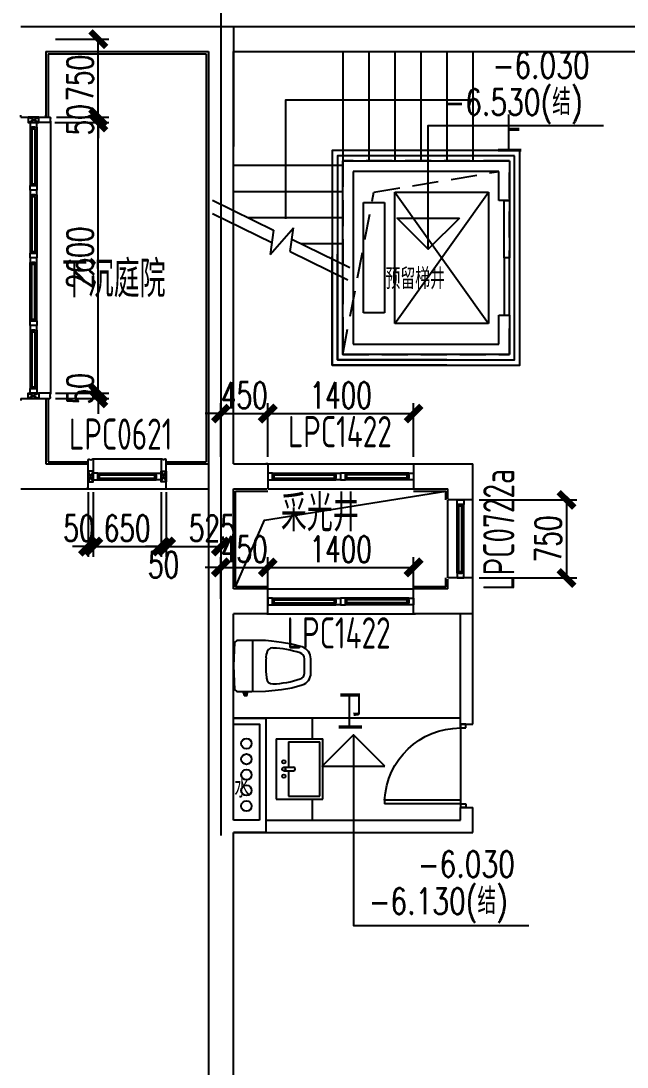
# Model space of a CAD drawing. Extents: x 296441 to 853063, y 459050 to 1117990.
# Drawn here: x 825303 to 831123, y 875658 to 885706 of the extents above; entities that cross this region are included whole.
import ezdxf

# ---------------------------------------------------------------- set-up
doc = ezdxf.new("R2010")
doc.units = 0
doc.header["$LTSCALE"] = 1000
for name, pattern in [('20-GRID$0$CENTER2', [28.575, 19.05, -3.175, 3.175, -3.175]), ('E-TEXT-BS01-MI-20$0$HIDDEN', [0.375, 0.25, -0.125]), ('E1-BS01-20$0$HIDDEN', [0.375, 0.25, -0.125])]:
    doc.linetypes.add(name, pattern=pattern)
for name, color, linetype in [('20-GRID$0$G-GRID', 8, '20-GRID$0$CENTER2'), ('20-PLAN-BS01-P$0$G-XREF', 2, 'Continuous'), ('DZ-PLAN-MAIN-FL01$0$A-WIND-IDEN', 33, 'Continuous'), ('E-TEXT-BS01-MI-20$0$A-ANNO-LEVL', 3, 'Continuous'), ('E-TEXT-BS01-MI-20$0$A-ANNO-LEVL-TEXT', 255, 'Continuous'), ('E-TEXT-BS01-MI-20$0$A-HOLE', 211, 'Continuous'), ('E-TEXT-BS01-MI-20$0$A-ROOM-IDEN', 4, 'Continuous'), ('E1-BS01-20$0$A-ANNO-ARRW', 2, 'Continuous'), ('E1-BS01-20$0$A-ANNO-SYMB', 6, 'Continuous'), ('E1-BS01-20$0$A-HOLE', 211, 'Continuous'), ('E1-BS01-20$0$A-HRAL', 5, 'Continuous'), ('E1-BS01-20$0$A-OVLK', 140, 'Continuous'), ('E1-BS01-20$0$A-SECT-WIND', 155, 'Continuous'), ('E1-BS01-20$0$A-SECT-WOOD', 17, 'Continuous'), ('E1-BS01-20$0$A-STRS', 4, 'Continuous'), ('E1-BS01-20$0$A-WALL', 1, 'Continuous'), ('E1-BS01-20$0$A-WALL-FNSH', 6, 'Continuous'), ('E1-BS01-20$0$G-XREF', 2, 'Continuous'), ('E2-E3-FL03$0$E1-FL03$0$A-OVLK', 140, 'Continuous'), ('E2-E3-FL03$0$E1-FL03$0$A-SECT-WIND', 155, 'Continuous'), ('E2-E3-FL03$0$E1-FL03$0$A-SECT-WOOD', 17, 'Continuous'), ('E2-E3-FL03$0$E1-FL03$0$G-XREF', 2, 'Continuous'), ('G-XREF', 2, 'Continuous'), ('menchuangtao1$0$A-DETL-STONE', 42, 'Continuous'), ('menchuangtao1$0$A-WALL', 1, 'Continuous'), ('menchuangtao1$0$A_CUR_FRAME', 112, 'Continuous'), ('WALL-TYPE-D-2$0$A-ELEV-MEDM-HEVY', 2, 'Continuous'), ('ZT0_默认图层-----PM、LM、DY、JD', 7, 'Continuous'), ('ZT1_Dim---标注---PM、LM、DY、JD', 252, 'Continuous')]:
    doc.layers.add(name, color=color, linetype=linetype)
doc.layers.add('E1-BS01-20$0$A-ANNO-NPLT', color=215, linetype='Continuous', plot=False)
doc.layers.add('E1-BS01-20$0$ENTR-DETL-P$0$A-ANNO-NPLT', color=215, linetype='Continuous', plot=False)
doc.styles.add('E-TEXT-BS01-MI-20$0$GOA_01_thin_0.75', font='romans.shx', dxfattribs={"width": 0.75, "bigfont": 'hzdx.shx'})
doc.styles.get("Standard").update_dxf_attribs({"font": 'gbenor.shx', "bigfont": 'gbcbig.shx'})
doc.styles.add('ZT-DIMSTYLE', font='ROMANS.shx', dxfattribs={"width": 0.7, "bigfont": 'CHINESE.shx'})
doc.dimstyles.new('ZT-DIM100', dxfattribs={"dimscale": 100, "dimtxt": 2.5, "dimasz": 1.5, "dimexe": 1, "dimexo": 1, "dimgap": 0.5, "dimtad": 1, "dimdec": 0, "dimdsep": 46, "dimtxsty": 'ZT-DIMSTYLE', "dimblk": 'ARCHTICK', "dimcen": 2.5, "dimclrd": 175, "dimclre": 175, "dimclrt": 7, "dimazin": 2, "dimtfac": 1, "dimtix": 1, "dimtmove": 2, "dimatfit": 3, "dimfxl": 0, "dimarcsym": 0})

# ---------------------------------------------------------------- blocks, each defined once
blk = doc.blocks.new('E-TEXT-BS01-MI-20')
at = {"layer": 'E-TEXT-BS01-MI-20$0$A-ANNO-LEVL'}
for points in [[(-7609, 9682), (-7609, 10870), (-5927, 10870)], [(-8327, 5018), (-8327, 3187), (-6644, 3187)]]:
    blk.add_lwpolyline(points, dxfattribs=at)
for points in [[(-7309, 9982), (-7609, 9682), (-7909, 9982), (-7309, 9982)], [(-8027, 4718), (-8327, 5018), (-8627, 4718), (-8027, 4718)]]:
    blk.add_lwpolyline(points, close=True, dxfattribs=at)
at = {"layer": 'E-TEXT-BS01-MI-20$0$A-ANNO-LEVL-TEXT', "style": 'E-TEXT-BS01-MI-20$0$GOA_01_thin_0.75', "width": 0.75}
for s, p in [('-6.030', (-6991, 11325)), ('-6.530(结)', (-7463, 10970)), ('-6.030', (-7709, 3651)), ('-6.130(结)', (-8181, 3296))]:
    blk.add_text(s, height=250, dxfattribs=at).set_placement(p)
at = {"layer": 'E-TEXT-BS01-MI-20$0$A-HOLE', "linetype": 'E-TEXT-BS01-MI-20$0$HIDDEN', "style": 'E-TEXT-BS01-MI-20$0$GOA_01_thin_0.75', "width": 0.75}
for s, p in [('预留梯井', (-8019, 9299)), ('水', (-9470, 4416))]:
    blk.add_text(s, height=200, dxfattribs=at).set_placement(p)
at = {"layer": 'E-TEXT-BS01-MI-20$0$A-ROOM-IDEN', "style": 'E-TEXT-BS01-MI-20$0$GOA_01_thin_0.75', "width": 0.75}
for s, p in [('上', (-6953, 10598)), ('下沉庭院', (-1528, 9221)), ('采光井', (-9024, 6973)), ('卫', (-8481, 5062))]:
    blk.add_text(s, height=350, dxfattribs=at).set_placement(p)
blk = doc.blocks.new('*U1568')
at = {"layer": 'E1-BS01-20$0$A-SECT-WIND'}
for p, q in [((45, 32.5), (605, 32.5)), ((60, 15), (590, 15)), ((45, -32.5), (605, -32.5)), ((60, -15), (590, -15))]:
    blk.add_line(p, q, dxfattribs=at)
at = {"layer": 'E1-BS01-20$0$A-SECT-WOOD'}
for points in [[(0, 32.5), (45, 32.5), (45, -32.5), (0, -32.5)], [(60, 15), (60, -15), (45, -15), (45, 15)], [(590, 15), (590, -15), (605, -15), (605, 15)], [(650, 32.5), (605, 32.5), (605, -32.5), (650, -32.5)]]:
    blk.add_lwpolyline(points, close=True, dxfattribs=at)
blk = doc.blocks.new('menchuangtao1')
at = {"layer": 'menchuangtao1$0$A-DETL-STONE'}
blk.add_lwpolyline([(-10, -52), (-10, -159, -0.471625), (-15, -162, -0.528396), (-19, -165, 0.241692), (-51, -165, -0.528396), (-55, -162, -0.471625), (-60, -159), (-60, -52)], format="xyb", close=True, dxfattribs=at)
at = {"layer": 'menchuangtao1$0$A-WALL'}
for p, q in [((-10, 120), (-10, -120)), ((-10, 120), (10, 120)), ((-10, -120), (10, -120))]:
    blk.add_line(p, q, dxfattribs=at)
at = {"layer": 'menchuangtao1$0$A_CUR_FRAME'}
for p, q in [((-60, -52), (-10, 52)), ((-60, 52), (-10, -52))]:
    blk.add_line(p, q, dxfattribs=at)
blk.add_lwpolyline([(-10, -52), (-10, 52), (-60, 52), (-60, -52)], close=True, dxfattribs=at)
blk = doc.blocks.new('E1-BS01-20$0$321')
for p, q in [((-264, -97), (-245, -97)), ((-264, -97), (-264, -137)), ((-285, -102), (-285, -132)), ((-285, -102), (-264, -102)), ((-285, -132), (-264, -132)), ((-264, -137), (-245, -137)), ((-244, -188), (244, -188)), ((-77, -314), (-117, -317)), ((77, -314), (117, -317)), ((-68, -683), (68, -683))]:
    blk.add_line(p, q)
blk.add_lwpolyline([(226, -12), (0, 0), (-226, -12), (-245, -32), (-245, -178), (-243, -308), (-226, -461), (-209, -562), (-182, -661, 0.35122), (-68, -743), (68, -743, 0.322645), (182, -661), (209, -562), (226, -461), (238, -366), (243, -308), (244, -249), (244, -32)], format="xyb", close=True)
for centre, radius, start, end in [((-113, -377), 60, 94.4412, 182.1331), ((767, -344), 940, 182.1331, 198.4718), ((0, -1311), 1000, 85.5588, 94.4412), ((113, -377), 60, 357.8669, 85.5588), ((-767, -344), 940, 341.5282, 357.8669), ((-68, -623), 60, 198.4718, 270), ((68, -623), 60, 270, 341.5282)]:
    blk.add_arc(centre, radius, start, end)
blk = doc.blocks.new('E1-BS01-20$0$M1')
for p, q in [((-153, 60), (-153, 880)), ((-153, 880), (-113, 880)), ((-113, 60), (-113, 880)), ((-933, 60), (-973, 60)), ((-973, 0), (-973, 60)), ((-933, 60), (-933, 0)), ((-153, 60), (-113, 60)), ((-113, 60), (-73, 60)), ((-113, 60), (-113, 0)), ((-73, 0), (-73, 60)), ((-933, 0), (-973, 0)), ((-113, 0), (-73, 0))]:
    blk.add_line(p, q)
blk.add_arc((-113, 60), 820, 92.796, 180)
blk = doc.blocks.new('E1-BS01-20$0$B1 PLAN 1$0$SDFGSDFGSD')
for p, q in [((63782, 91479), (63782, 91029)), ((64362, 91479), (63782, 91479)), ((64362, 91479), (64362, 91029)), ((63812, 91359), (63812, 91059)), ((64055, 91359), (63812, 91359)), ((64055, 91404), (64055, 91312)), ((64090, 91404), (64090, 91312)), ((64332, 91359), (64090, 91359)), ((64332, 91359), (64332, 91059)), ((63812, 91059), (64332, 91059)), ((63782, 91029), (64362, 91029))]:
    blk.add_line(p, q)
for centre in [(64004, 91404), (64072, 91404), (64141, 91404)]:
    blk.add_circle(centre, 17.1)
blk.add_arc((64072, 91312), 17.1, 180, 0)
blk = doc.blocks.new('*U428')
at = {"layer": 'E2-E3-FL03$0$E1-FL03$0$A-SECT-WIND'}
for p, q in [((45, 32.5), (655, 32.5)), ((60, 15), (640, 15)), ((45, -32.5), (655, -32.5)), ((60, -15), (640, -15))]:
    blk.add_line(p, q, dxfattribs=at)
at = {"layer": 'E2-E3-FL03$0$E1-FL03$0$A-SECT-WOOD'}
for points in [[(0, 32.5), (45, 32.5), (45, -32.5), (0, -32.5)], [(60, 15), (60, -15), (45, -15), (45, 15)], [(640, 15), (640, -15), (655, -15), (655, 15)], [(700, 32.5), (655, 32.5), (655, -32.5), (700, -32.5)]]:
    blk.add_lwpolyline(points, close=True, dxfattribs=at)
blk = doc.blocks.new('*U1722')
at = {"layer": 'E2-E3-FL03$0$E1-FL03$0$A-SECT-WIND'}
for p, q in [((45, 32), (705, 32)), ((60, 15), (690, 15)), ((45, -32), (705, -32)), ((60, -15), (690, -15))]:
    blk.add_line(p, q, dxfattribs=at)
at = {"layer": 'E2-E3-FL03$0$E1-FL03$0$A-SECT-WOOD'}
for points in [[(0, 32), (45, 32), (45, -32), (0, -32)], [(60, 15), (60, -15), (45, -15), (45, 15)], [(690, 15), (690, -15), (705, -15), (705, 15)], [(750, 32), (705, 32), (705, -32), (750, -32)]]:
    blk.add_lwpolyline(points, close=True, dxfattribs=at)
blk = doc.blocks.new('20200326104847', base_point=(641718, 881451, 0))
at = {"layer": 'E1-BS01-20$0$A-OVLK', "ltscale": 1000}
for p, q in [((639738, 881451, 0), (641158, 881451, 0)), ((639748, 881211, 0), (641168, 881211, 0)), ((641718, 880346, 0), (641718, 881116, 0)), ((639748, 880251, 0), (641148, 880251, 0)), ((639738, 880011, 0), (641158, 880011, 0))]:
    blk.add_line(p, q, dxfattribs=at)
at = {"layer": 'E2-E3-FL03$0$E1-FL03$0$A-OVLK', "ltscale": 1000}
blk.add_line((641478, 880356, 0), (641478, 881106, 0), dxfattribs=at)
at = {"layer": 'menchuangtao1$0$A-WALL', "ltscale": 1000}
for p, q in [((639748, 881451, 0), (639728, 881451, 0)), ((639748, 881451, 0), (639748, 881211, 0)), ((641148, 881451, 0), (641148, 881211, 0)), ((641148, 881451, 0), (641168, 881451, 0)), ((641718, 881106, 0), (641478, 881106, 0)), ((641718, 880356, 0), (641478, 880356, 0)), ((639748, 880251, 0), (639728, 880251, 0)), ((639748, 880011, 0), (639748, 880251, 0)), ((641148, 880011, 0), (641148, 880251, 0)), ((639748, 880011, 0), (639728, 880011, 0)), ((641148, 880011, 0), (641168, 880011, 0))]:
    blk.add_line(p, q, dxfattribs=at)
at = {"layer": 'E2-E3-FL03$0$E1-FL03$0$G-XREF', "ltscale": 1000, "extrusion": (0, 0, -1), "zscale": -1}
for name, p, rotation in [('*U428', (-639748, 881331, 0), 180), ('*U1722', (-641598, 880356, 0), 90), ('*U428', (-639748, 880131, 0), 180)]:
    blk.add_blockref(name, p, dxfattribs=dict(at, rotation=rotation))
at = {"layer": 'E2-E3-FL03$0$E1-FL03$0$G-XREF', "ltscale": 1000, "extrusion": (0, 0, -1), "xscale": -1, "zscale": -1, "rotation": 180}
for p in [(-641148, 881331, 0), (-641148, 880131, 0)]:
    blk.add_blockref('*U428', p, dxfattribs=at)
blk = doc.blocks.new('YQ121111477')
at = {"layer": '20-GRID$0$G-GRID'}
blk.add_line((59100, 31320.2), (59100, 1220.2), dxfattribs=at)
at = {"layer": 'E1-BS01-20$0$A-ANNO-ARRW', "elevation": 0}
blk.add_lwpolyline([(61520, 19335.2), (59720, 19335.2), (59720, 18195.2)], dxfattribs=at)
blk.add_lwpolyline([(59720, 18910.2, 0, 0, 0), (59720, 18495.2, 80, 0, 0), (59720, 18195.2, 0, 0, 0)], format="xyseb", dxfattribs=at)
at = {"layer": 'E1-BS01-20$0$A-ANNO-NPLT'}
for p, q in [((61400, 13340.2, 0), (61400, 14400.2, 0)), ((61520, 13340.2, 0), (61520, 14400.2, 0)), ((61400, 13400.2, 0), (59220, 13400.2, 0)), ((59980, 13200.2, 0), (59980, 13400.2, 0)), ((61400, 13340.2, 0), (61520, 13340.2, 0)), ((61400, 13340.2, 0), (61400, 12540.2, 0)), ((59980, 12420.2, 0), (59980, 12620.2, 0)), ((61400, 12540.2, 0), (61520, 12540.2, 0)), ((61400, 12420.2, 0), (61400, 12540.2, 0)), ((61520, 12300.2, 0), (61520, 12540.2, 0)), ((59530, 12420.2, 0), (61400, 12420.2, 0)), ((59220, 12300.2, 0), (61520, 12300.2, 0))]:
    blk.add_line(p, q, dxfattribs=at)
at = {"layer": 'E1-BS01-20$0$A-ANNO-SYMB'}
for p, q in [((59018.2, 18373.7, 0), (59606.6, 18085.2, 0)), ((59018.2, 18245.8, 0), (59589, 17966, 0)), ((59572.1, 17851.8, 0), (59797.9, 18108.5, 0)), ((59764.1, 17880.1, 0), (59797.9, 18108.5, 0)), ((59606.6, 18085.2, 0), (59572.1, 17851.8, 0)), ((59781.7, 17999.3, 0), (60338, 17726.6, 0)), ((59764.1, 17880.1, 0), (60320.4, 17607.4, 0))]:
    blk.add_line(p, q, dxfattribs=at)
at = {"layer": 'E1-BS01-20$0$A-HOLE', "linetype": 'E1-BS01-20$0$HIDDEN', "elevation": 0}
blk.add_lwpolyline([(61870, 18750.2), (60270, 18750.2), (60270, 16890.2), (61870, 16890.2)], close=True, dxfattribs=at)
blk.add_lwpolyline([(60270, 16890.2), (60570, 18450.2), (61770, 18650.2)], dxfattribs=at)
at = {"layer": 'E1-BS01-20$0$A-HOLE', "elevation": 0}
blk.add_lwpolyline([(59240, 14660.2), (59520, 15300.2), (61260, 15580.2)], dxfattribs=at)
at = {"layer": 'E1-BS01-20$0$A-HRAL', "elevation": 0}
for points in [[(61970, 18850.2), (60170, 18850.2), (60170, 16790.2), (61970, 16790.2)], [(61920, 18800.2), (60220, 18800.2), (60220, 16840.2), (61920, 16840.2)]]:
    blk.add_lwpolyline(points, close=True, dxfattribs=at)
for points in [[(61270, 16790.2), (60170, 16790.2), (60170, 17831.4)], [(61270, 16840.2), (60220, 16840.2), (60220, 17855.9)]]:
    blk.add_lwpolyline(points, dxfattribs=at)
at = {"layer": 'E1-BS01-20$0$A-OVLK'}
for p, q in [((57465, 19128.3, 0), (57465, 16512.3, 0)), ((58533.1, 15885.2, 0), (57866.9, 15885.2, 0)), ((57815, 15600.2, 0), (58585, 15600.2, 0))]:
    blk.add_line(p, q, dxfattribs=at)
at = {"layer": 'E1-BS01-20$0$A-OVLK', "linetype": 'E1-BS01-20$0$HIDDEN', "ltscale": 10}
for p, q in [((60770, 17190.2, 0), (61670, 18450.2, 0)), ((60770, 18450.2, 0), (61670, 17190.2, 0))]:
    blk.add_line(p, q, dxfattribs=at)
at = {"layer": 'E1-BS01-20$0$A-OVLK', "linetype": 'E1-BS01-20$0$HIDDEN', "ltscale": 10, "elevation": 0}
blk.add_lwpolyline([(61770, 17270.2), (61870, 17270.2), (61870, 16890.2), (60270, 16890.2), (60270, 18750.2), (61870, 18750.2), (61870, 18370.2), (61770, 18370.2), (61770, 18650.2), (60370, 18650.2), (60370, 16990.2), (61770, 16990.2), (61770, 17270.2)], dxfattribs=at)
for points in [[(61670, 17190.2), (60770, 17190.2), (60770, 18450.2), (61670, 18450.2)], [(60670, 17290.2), (60470, 17290.2), (60470, 18350.2), (60670, 18350.2)], [(61820, 18370.2), (61870, 18370.2), (61870, 17820.2), (61820, 17820.2)], [(61820, 17270.2), (61870, 17270.2), (61870, 17820.2), (61820, 17820.2)]]:
    blk.add_lwpolyline(points, close=True, dxfattribs=at)
at = {"layer": 'E1-BS01-20$0$A-STRS', "ltscale": 0.1}
for p, q in [((60270, 19800.2, 0), (60270, 18750.2, 0)), ((60520, 19800.2, 0), (60520, 18750.2, 0)), ((60770, 19800.2, 0), (60770, 18750.2, 0)), ((61020, 19800.2, 0), (61020, 18750.2, 0)), ((61270, 19800.2, 0), (61270, 18750.2, 0)), ((61520, 19800.2, 0), (61520, 18750.2, 0)), ((60270, 18705.2, 0), (59220, 18705.2, 0)), ((60270, 18455.2, 0), (59220, 18455.2, 0)), ((60270, 18205.2, 0), (59361.9, 18205.2, 0)), ((60270, 17955.2, 0), (59871.8, 17955.2, 0))]:
    blk.add_line(p, q, dxfattribs=at)
at = {"layer": 'E1-BS01-20$0$A-STRS', "ltscale": 0.1, "elevation": 0}
blk.add_lwpolyline([(61270, 16890.2), (60270, 16890.2), (60270, 17880.4)], dxfattribs=at)
at = {"layer": 'E1-BS01-20$0$A-WALL'}
for p, q in [((57180, 20040.2, 0), (59220, 20040.2, 0)), ((59220, 20040.2, 0), (59220, 18890.2, 0)), ((59220, 20040.2, 0), (65380, 20040.2, 0)), ((57420, 19800.2, 0), (58980, 19800.2, 0)), ((57420, 19800.2, 0), (57420, 19180.2, 0)), ((58980, 19800.2, 0), (58980, 15840.2, 0)), ((59220, 19800.2, 0), (65380, 19800.2, 0)), ((59220, 15840.2, 0), (59220, 19800.2, 0)), ((57420, 16460.2, 0), (57420, 15840.2, 0)), ((57420, 15840.2, 0), (57815, 15840.2, 0)), ((58585, 15840.2, 0), (58980, 15840.2, 0)), ((58980, 15840.2, 0), (58980, 4740.2, 0)), ((59220, 15840.2, 0), (59540, 15840.2, 0)), ((60960, 15840.2, 0), (61520, 15840.2, 0)), ((61520, 15505.2, 0), (61520, 15840.2, 0)), ((57180, 15600.2, 0), (57815, 15600.2, 0)), ((58585, 15600.2, 0), (58980, 15600.2, 0)), ((59220, 14640.2, 0), (59220, 15600.2, 0)), ((59220, 15600.2, 0), (59540, 15600.2, 0)), ((60960, 15600.2, 0), (61280, 15600.2, 0)), ((61280, 15505.2, 0), (61280, 15600.2, 0)), ((61280, 14640.2, 0), (61280, 14735.2, 0)), ((61520, 14400.2, 0), (61520, 14735.2, 0)), ((59540, 14640.2, 0), (59220, 14640.2, 0)), ((61280, 14640.2, 0), (60960, 14640.2, 0)), ((59220, 12420.2, 0), (59220, 14400.2, 0)), ((59540, 14400.2, 0), (59220, 14400.2, 0)), ((61520, 14400.2, 0), (60960, 14400.2, 0)), ((59470, 12420.2, 0), (59220, 12420.2, 0)), ((59220, 4740.2, 0), (59220, 12300.2, 0))]:
    blk.add_line(p, q, dxfattribs=at)
at = {"layer": 'E1-BS01-20$0$A-WALL', "elevation": 0}
for points in [[(59220, 13400.2), (59530, 13400.2), (59530, 12300.2), (59220, 12300.2)], [(59220, 13340.2), (59470, 13340.2), (59470, 12420.2)]]:
    blk.add_lwpolyline(points, dxfattribs=at)
at = {"layer": 'E1-BS01-20$0$A-WALL-FNSH'}
for p, q in [((57440, 19780.2, 0), (58960, 19780.2, 0)), ((57440, 19780.2, 0), (57440, 19170.2, 0)), ((58960, 19780.2, 0), (58960, 15860.2, 0)), ((57440, 16470.2, 0), (57440, 15860.2, 0)), ((57440, 15860.2, 0), (57825, 15860.2, 0)), ((58575, 15860.2, 0), (58960, 15860.2, 0)), ((59240, 14660.2, 0), (59240, 15580.2, 0)), ((59240, 15580.2, 0), (59550, 15580.2, 0)), ((60950, 15580.2, 0), (61260, 15580.2, 0)), ((61260, 15495.2, 0), (61260, 15580.2, 0)), ((61260, 14660.2, 0), (61260, 14745.2, 0)), ((59550, 14660.2, 0), (59240, 14660.2, 0)), ((61260, 14660.2, 0), (60950, 14660.2, 0))]:
    blk.add_line(p, q, dxfattribs=at)
at = {"layer": 'E1-BS01-20$0$ENTR-DETL-P$0$A-ANNO-NPLT'}
for centre in [(59345, 13154.9, 0), (59345, 13004.9, 0), (59345, 12854.9, 0), (59345, 12704.9, 0), (59345, 12554.9, 0)]:
    blk.add_circle(centre, 50, dxfattribs=at)
for p, xscale, rotation in [((57300, 19120.2, 0), -1.000000000000002, 90), ((57300, 18470.2, 0), -1.000000000000002, 90), ((57300, 17170.2, 0), -1.000000000000002, 90), ((57875, 15720.2, 0), -1, 180)]:
    blk.add_blockref('*U1568', p, dxfattribs=dict(xscale=xscale, rotation=rotation))
at = {"rotation": 90}
blk.add_blockref('*U1568', (57300, 17170.2, 0), dxfattribs=at)
at = {"layer": '20-PLAN-BS01-P$0$G-XREF'}
for p in [(59100, 8220.2, 0), (68700, 8220.2, 0)]:
    blk.add_blockref('E-TEXT-BS01-MI-20', p, dxfattribs=at)
at = {"layer": 'E1-BS01-20$0$A-ANNO-NPLT', "extrusion": (0, 0, -1), "xscale": -1, "zscale": -1, "rotation": 270}
blk.add_blockref('E1-BS01-20$0$321', (-59220, 13900.2, 0), dxfattribs=at)
at = {"layer": 'E1-BS01-20$0$A-ANNO-NPLT', "xscale": -0.8888888889923714, "yscale": 0.8888888889923714, "zscale": 0.8888888889923692, "rotation": 90}
blk.add_blockref('E1-BS01-20$0$M1', (61453.3, 12475.1, 0), dxfattribs=at)
at = {"layer": 'E1-BS01-20$0$A-ANNO-NPLT', "rotation": 90}
blk.add_blockref('E1-BS01-20$0$B1 PLAN 1$0$SDFGSDFGSD', (151108.7, -51162.2, 0), dxfattribs=at)
at = {"layer": 'E1-BS01-20$0$G-XREF'}
for p, rotation in [((57300, 19180.2, 0), 90), ((57815, 15720.2, 0), 180)]:
    blk.add_blockref('menchuangtao1', p, dxfattribs=dict(at, rotation=rotation))
for p, xscale, rotation in [((57300, 16460.2, 0), -1.000000000000002, 90), ((58585, 15720.2, 0), -1, 180)]:
    blk.add_blockref('menchuangtao1', p, dxfattribs=dict(at, xscale=xscale, rotation=rotation))
at = {"layer": 'WALL-TYPE-D-2$0$A-ELEV-MEDM-HEVY', "ltscale": 1000}
blk.add_blockref('20200326104847', (61520, 15840.2, 0), dxfattribs=at)
blk = doc.blocks.new('_ArchTick')
at = {"color": 0, "linetype": 'ByBlock', "const_width": 0.4}
blk.add_lwpolyline([(-0.5, -0.5), (0.5, 0.5)], dxfattribs=at)
blk = doc.blocks.new('*D1732')
at = {"layer": 'Defpoints', "color": 0, "ltscale": 1000, "transparency": 16777216}
for p in [(29413, 4200, 0), (29923, 4200), (29420, 3450)]:
    blk.add_point(p, dxfattribs=at)
at = {"layer": 'ZT1_Dim---标注---PM、LM、DY、JD', "color": 175, "linetype": 'ByBlock', "lineweight": -2, "ltscale": 1000, "transparency": 16777216}
for p, q in [((29513, 4200), (30023, 4200)), ((29923, 3450), (29923, 4200)), ((29520, 3450), (30023, 3450))]:
    blk.add_line(p, q, dxfattribs=at)
at = {"layer": 'ZT1_Dim---标注---PM、LM、DY、JD', "color": 175, "lineweight": -2, "ltscale": 1000, "transparency": 16777216, "xscale": 150, "yscale": 150, "zscale": 150}
for p, rotation in [((29923, 4200), 90), ((29923, 3450), 270)]:
    blk.add_blockref('_ArchTick', p, dxfattribs=dict(at, rotation=rotation))
at = {"layer": 'ZT1_Dim---标注---PM、LM、DY、JD', "color": 7, "ltscale": 1000, "transparency": 16777216, "insert": (29748, 3825), "char_height": 250, "attachment_point": 5, "rotation": 90, "style": 'ZT-DIMSTYLE'}
blk.add_mtext('750', dxfattribs=at)
blk = doc.blocks.new('*D1733')
at = {"layer": 'Defpoints', "color": 0, "ltscale": 1000, "transparency": 16777216}
for p in [(29406, 3400), (29923, 3400), (29413, 800)]:
    blk.add_point(p, dxfattribs=at)
at = {"layer": 'ZT1_Dim---标注---PM、LM、DY、JD', "color": 175, "linetype": 'ByBlock', "lineweight": -2, "ltscale": 1000, "transparency": 16777216}
for p, q in [((29506, 3400), (30023, 3400)), ((29923, 800), (29923, 3400)), ((29513, 800), (30023, 800))]:
    blk.add_line(p, q, dxfattribs=at)
at = {"layer": 'ZT1_Dim---标注---PM、LM、DY、JD', "color": 175, "lineweight": -2, "ltscale": 1000, "transparency": 16777216, "xscale": 150, "yscale": 150, "zscale": 150}
for p, rotation in [((29923, 3400), 90), ((29923, 800), 270)]:
    blk.add_blockref('_ArchTick', p, dxfattribs=dict(at, rotation=rotation))
at = {"layer": 'ZT1_Dim---标注---PM、LM、DY、JD', "color": 7, "ltscale": 1000, "transparency": 16777216, "insert": (29748, 2100), "char_height": 250, "attachment_point": 5, "rotation": 90, "style": 'ZT-DIMSTYLE'}
blk.add_mtext('2600', dxfattribs=at)
blk = doc.blocks.new('*D1734')
at = {"layer": 'Defpoints', "color": 0, "ltscale": 1000, "transparency": 16777216}
for p in [(29413, 800), (29413, 750), (29923, 800)]:
    blk.add_point(p, dxfattribs=at)
at = {"layer": 'ZT1_Dim---标注---PM、LM、DY、JD', "color": 175, "linetype": 'ByBlock', "lineweight": -2, "ltscale": 1000, "transparency": 16777216}
for p, q in [((29923, 800), (29923, 950)), ((29513, 800), (30023, 800)), ((29513, 750), (30023, 750)), ((29923, 750), (29923, 800)), ((29923, 750), (29923, 600))]:
    blk.add_line(p, q, dxfattribs=at)
at = {"layer": 'ZT1_Dim---标注---PM、LM、DY、JD', "color": 175, "lineweight": -2, "ltscale": 1000, "transparency": 16777216, "xscale": 150, "yscale": 150, "zscale": 150}
for p, rotation in [((29923, 800), 270), ((29923, 750), 90)]:
    blk.add_blockref('_ArchTick', p, dxfattribs=dict(at, rotation=rotation))
at = {"layer": 'ZT1_Dim---标注---PM、LM、DY、JD', "color": 7, "ltscale": 1000, "transparency": 16777216, "insert": (29748, 842), "char_height": 250, "attachment_point": 5, "rotation": 90, "style": 'ZT-DIMSTYLE'}
blk.add_mtext('50', dxfattribs=at)
blk = doc.blocks.new('*D1750')
at = {"layer": 'Defpoints', "color": 0, "ltscale": 1000, "transparency": 16777216}
for p in [(30575, -52), (31100, -52), (31100, -673)]:
    blk.add_point(p, dxfattribs=at)
at = {"layer": 'ZT1_Dim---标注---PM、LM、DY、JD', "color": 175, "linetype": 'ByBlock', "lineweight": -2, "ltscale": 1000, "transparency": 16777216}
for p, q in [((30575, -152), (30575, -773)), ((31100, -152), (31100, -773)), ((30575, -673), (31100, -673))]:
    blk.add_line(p, q, dxfattribs=at)
at = {"layer": 'ZT1_Dim---标注---PM、LM、DY、JD', "color": 175, "lineweight": -2, "ltscale": 1000, "transparency": 16777216, "xscale": 150, "yscale": 150, "zscale": 150, "rotation": 180}
blk.add_blockref('_ArchTick', (30575, -673), dxfattribs=at)
at = {"layer": 'ZT1_Dim---标注---PM、LM、DY、JD', "color": 175, "lineweight": -2, "ltscale": 1000, "transparency": 16777216, "xscale": 150, "yscale": 150, "zscale": 150}
blk.add_blockref('_ArchTick', (31100, -673), dxfattribs=at)
at = {"layer": 'ZT1_Dim---标注---PM、LM、DY、JD', "color": 7, "ltscale": 1000, "transparency": 16777216, "insert": (31017, -498), "char_height": 250, "attachment_point": 5, "style": 'ZT-DIMSTYLE'}
blk.add_mtext('525', dxfattribs=at)
blk = doc.blocks.new('*D1751')
at = {"layer": 'Defpoints', "color": 0, "ltscale": 1000, "transparency": 16777216}
for p in [(30525, -52), (30575, -52), (30575, -673)]:
    blk.add_point(p, dxfattribs=at)
at = {"layer": 'ZT1_Dim---标注---PM、LM、DY、JD', "color": 175, "linetype": 'ByBlock', "lineweight": -2, "ltscale": 1000, "transparency": 16777216}
for p, q in [((30525, -152), (30525, -773)), ((30575, -152), (30575, -773)), ((30525, -673), (30375, -673)), ((30525, -673), (30575, -673)), ((30575, -673), (30725, -673))]:
    blk.add_line(p, q, dxfattribs=at)
at = {"layer": 'ZT1_Dim---标注---PM、LM、DY、JD', "color": 175, "lineweight": -2, "ltscale": 1000, "transparency": 16777216, "xscale": 150, "yscale": 150, "zscale": 150}
blk.add_blockref('_ArchTick', (30525, -673), dxfattribs=at)
at = {"layer": 'ZT1_Dim---标注---PM、LM、DY、JD', "color": 175, "lineweight": -2, "ltscale": 1000, "transparency": 16777216, "xscale": 150, "yscale": 150, "zscale": 150, "rotation": 180}
blk.add_blockref('_ArchTick', (30575, -673), dxfattribs=at)
at = {"layer": 'ZT1_Dim---标注---PM、LM、DY、JD', "color": 7, "ltscale": 1000, "transparency": 16777216, "insert": (30550, -848), "char_height": 250, "attachment_point": 5, "style": 'ZT-DIMSTYLE'}
blk.add_mtext('50', dxfattribs=at)
blk = doc.blocks.new('*D1752')
at = {"layer": 'Defpoints', "color": 0, "ltscale": 1000, "transparency": 16777216}
for p in [(29875, -52, 0), (30525, -52), (30525, -673)]:
    blk.add_point(p, dxfattribs=at)
at = {"layer": 'ZT1_Dim---标注---PM、LM、DY、JD', "color": 175, "linetype": 'ByBlock', "lineweight": -2, "ltscale": 1000, "transparency": 16777216}
for p, q in [((29875, -152), (29875, -773)), ((30525, -152), (30525, -773)), ((29875, -673), (30525, -673))]:
    blk.add_line(p, q, dxfattribs=at)
at = {"layer": 'ZT1_Dim---标注---PM、LM、DY、JD', "color": 175, "lineweight": -2, "ltscale": 1000, "transparency": 16777216, "xscale": 150, "yscale": 150, "zscale": 150, "rotation": 180}
blk.add_blockref('_ArchTick', (29875, -673), dxfattribs=at)
at = {"layer": 'ZT1_Dim---标注---PM、LM、DY、JD', "color": 175, "lineweight": -2, "ltscale": 1000, "transparency": 16777216, "xscale": 150, "yscale": 150, "zscale": 150}
blk.add_blockref('_ArchTick', (30525, -673), dxfattribs=at)
at = {"layer": 'ZT1_Dim---标注---PM、LM、DY、JD', "color": 7, "ltscale": 1000, "transparency": 16777216, "insert": (30200, -498), "char_height": 250, "attachment_point": 5, "style": 'ZT-DIMSTYLE'}
blk.add_mtext('650', dxfattribs=at)
blk = doc.blocks.new('*D1753')
at = {"layer": 'Defpoints', "color": 0, "ltscale": 1000, "transparency": 16777216}
for p in [(29825, -52, 0), (29875, -52, 0), (29875, -673)]:
    blk.add_point(p, dxfattribs=at)
at = {"layer": 'ZT1_Dim---标注---PM、LM、DY、JD', "color": 175, "linetype": 'ByBlock', "lineweight": -2, "ltscale": 1000, "transparency": 16777216}
for p, q in [((29825, -152), (29825, -773)), ((29875, -152), (29875, -773)), ((29825, -673), (29675, -673)), ((29825, -673), (29875, -673)), ((29875, -673), (30025, -673))]:
    blk.add_line(p, q, dxfattribs=at)
at = {"layer": 'ZT1_Dim---标注---PM、LM、DY、JD', "color": 175, "lineweight": -2, "ltscale": 1000, "transparency": 16777216, "xscale": 150, "yscale": 150, "zscale": 150}
blk.add_blockref('_ArchTick', (29825, -673), dxfattribs=at)
at = {"layer": 'ZT1_Dim---标注---PM、LM、DY、JD', "color": 175, "lineweight": -2, "ltscale": 1000, "transparency": 16777216, "xscale": 150, "yscale": 150, "zscale": 150, "rotation": 180}
blk.add_blockref('_ArchTick', (29875, -673), dxfattribs=at)
at = {"layer": 'ZT1_Dim---标注---PM、LM、DY、JD', "color": 7, "ltscale": 1000, "transparency": 16777216, "insert": (29737, -498), "char_height": 250, "attachment_point": 5, "style": 'ZT-DIMSTYLE'}
blk.add_mtext('50', dxfattribs=at)
blk = doc.blocks.new('*D1764')
at = {"layer": 'Defpoints', "color": 0, "ltscale": 1000, "transparency": 16777216}
for p in [(29420, 3450), (29923, 3450), (29406, 3400)]:
    blk.add_point(p, dxfattribs=at)
at = {"layer": 'ZT1_Dim---标注---PM、LM、DY、JD', "color": 175, "linetype": 'ByBlock', "lineweight": -2, "ltscale": 1000, "transparency": 16777216}
for p, q in [((29923, 3450), (29923, 3600)), ((29520, 3450), (30023, 3450)), ((29923, 3400), (29923, 3450)), ((29506, 3400), (30023, 3400)), ((29923, 3400), (29923, 3250))]:
    blk.add_line(p, q, dxfattribs=at)
at = {"layer": 'ZT1_Dim---标注---PM、LM、DY、JD', "color": 175, "lineweight": -2, "ltscale": 1000, "transparency": 16777216, "xscale": 150, "yscale": 150, "zscale": 150}
for p, rotation in [((29923, 3450), 270), ((29923, 3400), 90)]:
    blk.add_blockref('_ArchTick', p, dxfattribs=dict(at, rotation=rotation))
at = {"layer": 'ZT1_Dim---标注---PM、LM、DY、JD', "color": 7, "ltscale": 1000, "transparency": 16777216, "insert": (29748, 3425), "char_height": 250, "attachment_point": 5, "rotation": 90, "style": 'ZT-DIMSTYLE'}
blk.add_mtext('50', dxfattribs=at)
blk = doc.blocks.new('*D1789')
at = {"layer": 'Defpoints', "color": 0, "ltscale": 1000, "transparency": 16777216}
for p in [(32950, 604), (31550, 87), (32950, 87)]:
    blk.add_point(p, dxfattribs=at)
at = {"layer": 'ZT1_Dim---标注---PM、LM、DY、JD', "color": 175, "linetype": 'ByBlock', "lineweight": -2, "ltscale": 1000, "transparency": 16777216}
for p, q in [((31550, 187), (31550, 704)), ((32950, 187), (32950, 704)), ((31550, 604), (32950, 604))]:
    blk.add_line(p, q, dxfattribs=at)
at = {"layer": 'ZT1_Dim---标注---PM、LM、DY、JD', "color": 175, "lineweight": -2, "ltscale": 1000, "transparency": 16777216, "xscale": 150, "yscale": 150, "zscale": 150, "rotation": 180}
blk.add_blockref('_ArchTick', (31550, 604), dxfattribs=at)
at = {"layer": 'ZT1_Dim---标注---PM、LM、DY、JD', "color": 175, "lineweight": -2, "ltscale": 1000, "transparency": 16777216, "xscale": 150, "yscale": 150, "zscale": 150}
blk.add_blockref('_ArchTick', (32950, 604), dxfattribs=at)
at = {"layer": 'ZT1_Dim---标注---PM、LM、DY、JD', "color": 7, "ltscale": 1000, "transparency": 16777216, "insert": (32250, 779), "char_height": 250, "attachment_point": 5, "style": 'ZT-DIMSTYLE'}
blk.add_mtext('1400', dxfattribs=at)
blk = doc.blocks.new('*D1790')
at = {"layer": 'Defpoints', "color": 0, "ltscale": 1000, "transparency": 16777216}
for p in [(31550, 604), (31100, 87), (31550, 87)]:
    blk.add_point(p, dxfattribs=at)
at = {"layer": 'ZT1_Dim---标注---PM、LM、DY、JD', "color": 175, "linetype": 'ByBlock', "lineweight": -2, "ltscale": 1000, "transparency": 16777216}
for p, q in [((31100, 187), (31100, 704)), ((31550, 187), (31550, 704)), ((31100, 604), (30950, 604)), ((31100, 604), (31550, 604)), ((31550, 604), (31700, 604))]:
    blk.add_line(p, q, dxfattribs=at)
at = {"layer": 'ZT1_Dim---标注---PM、LM、DY、JD', "color": 175, "lineweight": -2, "ltscale": 1000, "transparency": 16777216, "xscale": 150, "yscale": 150, "zscale": 150}
blk.add_blockref('_ArchTick', (31100, 604), dxfattribs=at)
at = {"layer": 'ZT1_Dim---标注---PM、LM、DY、JD', "color": 175, "lineweight": -2, "ltscale": 1000, "transparency": 16777216, "xscale": 150, "yscale": 150, "zscale": 150, "rotation": 180}
blk.add_blockref('_ArchTick', (31550, 604), dxfattribs=at)
at = {"layer": 'ZT1_Dim---标注---PM、LM、DY、JD', "color": 7, "ltscale": 1000, "transparency": 16777216, "insert": (31325, 779), "char_height": 250, "attachment_point": 5, "style": 'ZT-DIMSTYLE'}
blk.add_mtext('450', dxfattribs=at)
blk = doc.blocks.new('*D1791')
at = {"layer": 'Defpoints', "color": 0, "ltscale": 1000, "transparency": 16777216}
for p in [(33479, -225, 0), (33479, -975, 0), (34418, -975)]:
    blk.add_point(p, dxfattribs=at)
at = {"layer": 'ZT1_Dim---标注---PM、LM、DY、JD', "color": 175, "linetype": 'ByBlock', "lineweight": -2, "ltscale": 1000, "transparency": 16777216}
for p, q in [((33579, -225), (34518, -225)), ((34418, -225), (34418, -975)), ((33579, -975), (34518, -975))]:
    blk.add_line(p, q, dxfattribs=at)
at = {"layer": 'ZT1_Dim---标注---PM、LM、DY、JD', "color": 175, "lineweight": -2, "ltscale": 1000, "transparency": 16777216, "xscale": 150, "yscale": 150, "zscale": 150}
for p, rotation in [((34418, -225), 90), ((34418, -975), 270)]:
    blk.add_blockref('_ArchTick', p, dxfattribs=dict(at, rotation=rotation))
at = {"layer": 'ZT1_Dim---标注---PM、LM、DY、JD', "color": 7, "ltscale": 1000, "transparency": 16777216, "insert": (34243, -600), "char_height": 250, "attachment_point": 5, "rotation": 90, "style": 'ZT-DIMSTYLE'}
blk.add_mtext('750', dxfattribs=at)
blk = doc.blocks.new('*D1792')
at = {"layer": 'Defpoints', "color": 0, "ltscale": 1000, "transparency": 16777216}
for p in [(32950, -874), (31550, -1277, 0), (32950, -1277, 0)]:
    blk.add_point(p, dxfattribs=at)
at = {"layer": 'ZT1_Dim---标注---PM、LM、DY、JD', "color": 175, "linetype": 'ByBlock', "lineweight": -2, "ltscale": 1000, "transparency": 16777216}
for p, q in [((31550, -1177), (31550, -774)), ((32950, -1177), (32950, -774)), ((31550, -874), (32950, -874))]:
    blk.add_line(p, q, dxfattribs=at)
at = {"layer": 'ZT1_Dim---标注---PM、LM、DY、JD', "color": 175, "lineweight": -2, "ltscale": 1000, "transparency": 16777216, "xscale": 150, "yscale": 150, "zscale": 150, "rotation": 180}
blk.add_blockref('_ArchTick', (31550, -874), dxfattribs=at)
at = {"layer": 'ZT1_Dim---标注---PM、LM、DY、JD', "color": 175, "lineweight": -2, "ltscale": 1000, "transparency": 16777216, "xscale": 150, "yscale": 150, "zscale": 150}
blk.add_blockref('_ArchTick', (32950, -874), dxfattribs=at)
at = {"layer": 'ZT1_Dim---标注---PM、LM、DY、JD', "color": 7, "ltscale": 1000, "transparency": 16777216, "insert": (32250, -699), "char_height": 250, "attachment_point": 5, "style": 'ZT-DIMSTYLE'}
blk.add_mtext('1400', dxfattribs=at)
blk = doc.blocks.new('*D1793')
at = {"layer": 'Defpoints', "color": 0, "ltscale": 1000, "transparency": 16777216}
for p in [(31550, -874), (31100, -1277), (31550, -1277, 0)]:
    blk.add_point(p, dxfattribs=at)
at = {"layer": 'ZT1_Dim---标注---PM、LM、DY、JD', "color": 175, "linetype": 'ByBlock', "lineweight": -2, "ltscale": 1000, "transparency": 16777216}
for p, q in [((31100, -1177), (31100, -774)), ((31550, -1177), (31550, -774)), ((31100, -874), (30950, -874)), ((31100, -874), (31550, -874)), ((31550, -874), (31700, -874))]:
    blk.add_line(p, q, dxfattribs=at)
at = {"layer": 'ZT1_Dim---标注---PM、LM、DY、JD', "color": 175, "lineweight": -2, "ltscale": 1000, "transparency": 16777216, "xscale": 150, "yscale": 150, "zscale": 150}
blk.add_blockref('_ArchTick', (31100, -874), dxfattribs=at)
at = {"layer": 'ZT1_Dim---标注---PM、LM、DY、JD', "color": 175, "lineweight": -2, "ltscale": 1000, "transparency": 16777216, "xscale": 150, "yscale": 150, "zscale": 150, "rotation": 180}
blk.add_blockref('_ArchTick', (31550, -874), dxfattribs=at)
at = {"layer": 'ZT1_Dim---标注---PM、LM、DY、JD', "color": 7, "ltscale": 1000, "transparency": 16777216, "insert": (31325, -699), "char_height": 250, "attachment_point": 5, "style": 'ZT-DIMSTYLE'}
blk.add_mtext('450', dxfattribs=at)
blk = doc.blocks.new('20200213132654')
at = {"layer": 'ZT1_Dim---标注---PM、LM、DY、JD', "ltscale": 1000}
for base, p1, p2, picture, middle in [((29923, 4200), (29420, 3450), (29412.9, 4200, 0), '*D1732', (29748, 3825)), ((29923, 3450), (29405.9, 3400), (29420, 3450), '*D1764', (29748, 3425)), ((29923, 3400), (29412.9, 800), (29405.9, 3400), '*D1733', (29748, 2100)), ((34418.3, -975, 0), (33479.5, -225, 0), (33479.5, -975, 0), '*D1791', (34243.3, -600, 0))]:
    dim = blk.add_linear_dim(base=base, p1=p1, p2=p2, angle=90, dimstyle='ZT-DIM100', dxfattribs=at)
    dim.commit()
    dim.dimension.update_dxf_attribs({"geometry": picture, "text_midpoint": middle})
dim = blk.add_linear_dim(base=(29923, 800), p1=(29412.9, 750), p2=(29412.9, 800), angle=90, dimstyle='ZT-DIM100', dxfattribs=at)
dim.commit()
dim.dimension.update_dxf_attribs({"geometry": '*D1734', "text_midpoint": (29748, 841.7), "dimtype": 128})
for base, p1, p2, picture, middle in [((31550, 603.5, 0), (31100, 87.1, 0), (31550, 87.1, 0), '*D1790', (31325, 778.5, 0)), ((32950, 603.5, 0), (31550, 87.1, 0), (32950, 87.1, 0), '*D1789', (32250, 778.5, 0)), ((30525, -673.1, 0), (29875, -52.5, 0), (30525, -52.5, 0), '*D1752', (30200, -498.1, 0)), ((31550, -874.1, 0), (31100, -1276.5, 0), (31550, -1276.5, 0), '*D1793', (31325, -699.1, 0)), ((32950, -874.1, 0), (31550, -1276.5, 0), (32950, -1276.5, 0), '*D1792', (32250, -699.1, 0))]:
    dim = blk.add_linear_dim(base=base, p1=p1, p2=p2, dimstyle='ZT-DIM100', dxfattribs=at)
    dim.commit()
    dim.dimension.update_dxf_attribs({"geometry": picture, "text_midpoint": middle})
for base, p1, p2, picture, middle in [((29875, -673.1, 0), (29825, -52.5, 0), (29875, -52.5, 0), '*D1753', (29737.5, -498.1, 0)), ((30575, -673.1, 0), (30525, -52.5, 0), (30575, -52.5, 0), '*D1751', (30550, -848.1, 0)), ((31100, -673.1, 0), (30575, -52.5, 0), (31100, -52.5, 0), '*D1750', (31016.7, -498.1, 0))]:
    dim = blk.add_linear_dim(base=base, p1=p1, p2=p2, dimstyle='ZT-DIM100', dxfattribs=at)
    dim.commit()
    dim.dimension.update_dxf_attribs({"geometry": picture, "text_midpoint": middle, "dimtype": 128})

msp = doc.modelspace()

# ---------------------------------------------------------------- block references
at = {"layer": 'G-XREF'}
msp.add_blockref('YQ121111477', (768123.1, 865610.4), dxfattribs=at)
at = {"layer": 'ZT0_默认图层-----PM、LM、DY、JD', "ltscale": 1500}
msp.add_blockref('20200213132654', (796123.1, 881330.6, 0), dxfattribs=at)

# ---------------------------------------------------------------- texts
at = {"layer": 'DZ-PLAN-MAIN-FL01$0$A-WIND-IDEN', "color": 2, "width": 0.8}
msp.add_text('LPC0621', height=300, dxfattribs=at).set_placement((825764.5, 881587.2, 0))
at = {"layer": 'DZ-PLAN-MAIN-FL01$0$A-WIND-IDEN', "width": 0.8}
for p in [(827866.8, 881610.7, 0), (827855.4, 879678, 0)]:
    msp.add_text('LPC1422', height=300, dxfattribs=at).set_placement(p)
msp.add_text('LPC0722a', height=300, rotation=90, dxfattribs=at).set_placement((830041.4, 880232.8, 0))

doc.saveas('drawing.dxf')
